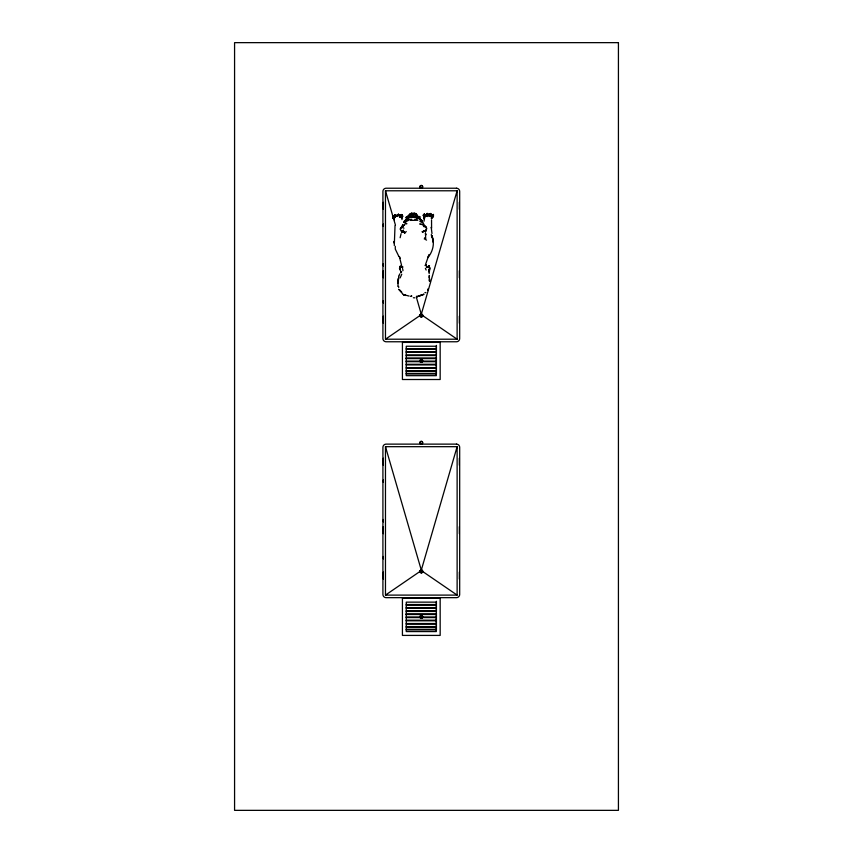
<?xml version="1.0" encoding="UTF-8"?>
<svg xmlns="http://www.w3.org/2000/svg" width="853" height="853" viewBox="0 0 853 853"><rect width="100%" height="100%" fill="white"/><g stroke="black" fill="none" stroke-linecap="round" stroke-linejoin="round"><path stroke-width="1.28" d="M397.829 286.448L398.82 276.201M395.238 215.638L395.067 214.615L395.867 215.404C394.971 213.111 395.376 217.174 395.067 214.615M424.176 219.338L424.112 221.172M410.208 216.886L412.82 217.067L412.82 216.47M400.633 217.494L399.897 217.088L400.142 215.457M428.75 215.287L428.291 214.092L426.958 214.434C428.345 211.917 425.924 216.172 426.895 214.146M429.187 277.982L429.283 275.444L429.315 277.79M429.475 281.341L429.549 279.379M431.543 219.818L431.586 228.241L431.223 227.282L431.991 233.519M403.853 231.398L404.429 232.858M395.035 217.419L394.694 215.905L394.95 216.875M402.765 266.637L402.541 267.725L402.04 267.384C400.675 265.912 399.087 266.648 400.953 266.541M429.326 280.68L429.496 278.121M401.678 214.476L400.985 215.308L401.571 215.095C402.413 214.466 400.313 215.393 401.763 214.572M428.249 288.89L428.185 290.5L428.323 289.796M400.857 272.821L400.963 271.478M399.503 216.897L399.556 216.236M397.487 216.331L397.413 215.201M422.971 231.781L423.483 231.099L425.679 231.621L426.457 228.071M401.923 219.605L402.349 217.899M422.843 232.293L423.696 230.854M423.557 216.214L423.365 215.041L424.186 214.657M420.017 315.535C422.8 311.217 422.8 319.843 420.017 315.535L385.471 339.206L385.471 190.784L457.123 190.784L457.123 339.206L385.471 339.206M420.017 571.435C422.8 567.117 422.8 575.743 420.017 571.435L385.471 595.106L385.471 446.684L457.123 446.684L457.123 595.106L385.471 595.106M427.236 214.455L427.214 213.698L427.577 214.37M430.53 213.41C429.016 215.702 431.949 213.005 430.179 213.751L430.573 214.529M403.512 230.033L402.904 231.44M429.741 268.866L429.144 273.546M424.773 216.172L425.476 214.434L426.415 216.342L426.372 215.532M425.572 215.798L426.105 216.054L425.348 216.822M400.985 215.308L401.432 214.86M401.667 215.532L401.848 214.636M405.836 220.884L409.557 214.903M426.585 229.201L426.745 228.348M423.291 215.628L423.557 214.956M402.275 217.227C404.066 215.425 399.343 214.092 400.494 216.193M431.607 217.867L433.409 216.267L431.213 218.325M426.073 265.39C426.276 263.961 424.965 266.477 426.319 264.814M393.521 216.566C391.602 214.679 393.809 218.219 393.052 216.065C392.977 216.993 392.092 215.724 393.308 216.79M411.007 214.444L409.557 214.625L412.223 212.994L410.858 213.41M425.615 236.739L425.455 233.168L425.786 235.033L425.594 233.775M429.4 268.098L429.251 267.533C424.623 265.4 432.631 267.202 428.974 269.655M433.463 214.679C431.714 214.849 433.74 215.223 433.089 215.436M423.461 231.163L422.917 231.696M429.944 215.702L429.496 216.331L430.605 216.609L431.789 215.063L432.887 215.372L433.505 214.466L432.439 215.095M398.682 214.508C397.722 216.129 399.257 213.175 398.191 215.18L398.287 214.156L398.788 215.127M424.602 214.945L424.154 213.986L424.367 215.031M426.116 215.969L425.583 214.849M415.027 213.517L414.1 213.197M428.035 257.521L428.91 254.823L425.466 264.729M425.338 231.824L425.828 230.107M457.123 190.784L421.297 314.256L416.499 297.708M457.123 446.684L421.297 570.156L385.471 446.684M432.716 215.308L433.292 214.764M430.243 214.444L430.616 213.762M400.196 229.084L401.795 226.471L404.599 225.043M398.852 214.913L399.769 215.116L399.812 216.118M400.324 228.988L400.91 230.385M394.321 219.061L392.785 217.59L393.947 216.236L394.075 217.291M406.348 218.816L407.084 216.651L409.771 214.22M431.693 215.884L432.087 214.924L432.3 215.478M426.02 265.486L426.287 264.75L425.711 265.496M401.102 233.658L400.142 237.731M401.507 218.08L401.742 217.43M402.435 216.161L402.445 215.564M402.787 224.467L402.232 225.885L402.947 225.053M429.592 269.431L428.537 271.894M396.826 215.5L396.336 215.265L396.336 216.267M398.969 275.732L399.769 273.877M407.169 218.293L405.857 220.767L407.35 219.2M402.541 231.845L402.947 230.918M400.142 277.907L401.774 274.229M409.376 215.809L411.146 214.114M430.52 214.37L430.84 213.581L429.891 214.231M428.067 257.425C432.929 251.283 434.859 243.5 432.044 235.94L433.271 242.284L431.991 235.524M409.045 216.012L406.359 219.477M398.5 214.22L398.831 215.009M407.809 218.261L408.715 216.651M429.187 266.797C429.027 264.419 428.984 267.853 428.334 266.328M431.917 218.56L432.631 216.971M433.313 214.444L433.015 215.297M423.504 225.224L424.549 226.141M403.821 221.791L404.855 220.405M399.897 217.088L401.209 216.929L400.622 216.523M426.937 214.444L427.396 213.623M426.649 266.168L426.649 267.362L427.044 266.861M405.847 220.202L406.561 219.146M408.278 217.312L409.077 216.172M428.878 266.744L429.507 265.933M428.025 290.041L427.716 289.295M429.486 268.834L429.645 267.469M400.91 228.007L402.168 226.77M407.894 217.696C409.024 213.655 415.486 212.322 417.394 216.374M424.41 214.071L424.09 215.063M410.357 215.702L407.691 218.037M400.292 266.403C403.042 266.019 397.199 267.81 400.473 269.399M402.925 231.867L403.842 231.707L402.211 232.379L401.326 230.96M431.213 215.319L431.373 214.668L429.443 214.071L429.144 214.913M404.77 233.264L406.22 231.515M404.002 222.356L406.508 218.805M405.079 221.556L405.601 220.959M433.409 216.267L433.591 215.702M429.443 214.071L429.603 214.849M428.473 215.255L428.494 216.012M399.769 215.116L397.861 215.223C396.645 215.606 398.148 214.316 398.522 215.841M403.011 231.973L401.731 232.08M427.161 214.028L427.172 213.389M428.355 266.435L429.251 265.773L428.558 266.584M416.754 297.239L417.373 296.705L416.776 296.737M403.256 225.693L403.074 226.61M404.087 222.505L408.395 220.437M400.707 272.448L401.667 271.68M407.777 217.078L406.7 217.931L407.084 216.651L405.591 217.568M401.496 227.57L402.158 227.069M430.754 216.236L431.383 216.065M409.312 217.846L410.282 217.216M408.374 217.782L409.856 216.822M409.557 214.625L410.133 214.263M401.006 266.648L400.11 266.2M408.971 217.451L410.368 216.843M406.742 219.775L407.531 219.328M426.895 267.554L426.873 267.106M427.364 213.41L426.905 213.879L427.513 214.231M417.703 296.215L423.802 294.306L418.098 296.354M394.427 218.912L393.18 218.261L394.342 219.807M410.261 216.193L412.724 215.436L415.731 216.001M392.796 218.005L392.902 217.398M424.24 238.915L425.999 238.072M423.802 294.306L419.601 295.97M394.79 216.012L395.334 215.766M411.541 296.034L411.082 296.492M411.828 296.119L410.858 296.151L411.413 296.098M409.93 214.21L410.709 213.943M404.663 223.987L406.902 223.731L405.388 222.772M410.858 214.444L415.208 214.348L420.124 219.69M432.215 217.259L432.972 217.014M423.472 215.34L424.24 215.148M423.877 216.598L424.41 217.099M431.053 216.491L431.405 214.743L430.626 214.338M407.617 219.722L411.775 219.274M424.869 292.728L425.903 292.494M401.71 230.768L402.285 230.641M399.876 267.469L399.577 268.087M412.82 217.067L414.313 216.822M403.917 225.395L400.921 227.89M424.538 237.88L425.562 237.784M410.73 217.206L415.176 217.035L418.524 218.123M423.472 226.471L425.562 227.047L423.408 224.478L420.337 224.328M419.623 223.881L423.109 224.829M410.101 220.394L417.831 220.287M425.007 265.486L426.511 265.752M414.782 219.242L417.106 219.232M425.295 231.526L425.882 230.395M406.231 348.632L436.427 348.632M406.231 349.24L436.427 349.24M436.427 351.703L406.177 351.703L406.177 352.31L436.427 352.321M406.22 354.933L436.427 354.933M406.22 355.541L436.427 355.541M436.427 357.983L406.124 357.983L406.124 358.591M406.124 358.601L436.427 358.601M436.427 361.096L406.145 361.096L406.145 361.693L436.427 361.704M406.188 364.284L436.427 364.284M406.188 364.913L436.427 364.913M406.231 367.622L436.427 367.622M406.231 368.229L436.427 368.229M436.427 370.692L406.177 370.692L406.177 371.3L436.427 371.311M406.22 373.379L436.427 373.379M406.22 373.987L436.427 373.987M406.231 604.532L436.427 604.532M406.231 605.14L436.427 605.14M436.427 607.603L406.177 607.603L406.177 608.21L436.427 608.221M406.22 610.833L436.427 610.833M406.22 611.441L436.427 611.441M436.427 613.883L406.124 613.883L406.124 614.491M406.124 614.501L436.427 614.501M436.427 616.996L406.145 616.996L406.145 617.593L436.427 617.604M406.188 620.184L436.427 620.184M406.188 620.813L436.427 620.813M406.231 623.522L436.427 623.522M406.231 624.129L436.427 624.129M436.427 626.592L406.177 626.592L406.177 627.2L436.427 627.211M406.22 629.279L436.427 629.279M406.22 629.887L436.427 629.887M414.921 297.814L413.332 297.75M401.336 266.893L401.955 266.914M422.555 224.371L424.687 225.96M415.294 216.694L416.68 217.003M421.083 360.499L422.032 360.595M421.083 616.399L422.032 616.495M409.152 296.076L403.384 294.605L398.554 289.274M424.943 231.44L423.941 230.992M401.774 215.788L402.851 216.172M401.145 215.265L401.71 215.425M416.339 296.396L417.213 296.588L416.712 296.375M428.291 214.092L427.3 215.009L427.684 216.566M430.573 214.732L431.181 214.913M419.847 221.439L422.438 222.558M424.016 214.476L424.73 214.839L424.304 214.135M422.47 221.876L419.484 219.168L422.011 220.703M415.976 214.252L416.477 214.455L415.08 213.314M393.393 216.491L392.593 216.086M420.54 217.131L418.738 216.299M425.946 214.881L426.372 215.67M428.92 266.061L429.08 265.955M401.699 292.057L399.428 289.657M419.036 218.528L420.039 219.008M417.17 217.12L419.815 218.496L421.286 220.66M415.848 214.124L416.477 214.455M425.242 239.384L426.564 240.109M416.307 217.59L417.117 218.101L416.392 217.451M416.36 216.31L419.9 219.093M422.576 315.535A1.279 1.279 0 0 1 420.657 316.644A1.279 1.279 0 0 1 420.657 314.426A1.279 1.279 0 0 1 422.576 315.535L457.123 339.206M422.576 571.435A1.279 1.279 0 0 1 420.657 572.544A1.279 1.279 0 0 1 420.657 570.326A1.279 1.279 0 0 1 422.576 571.435L457.123 595.106M426.788 267.288L426.436 267.575M403.97 228.209L402.051 227.314M413.876 212.962L414.697 213.74M395.248 214.945L395.728 215.34L395.248 214.807M397.317 216.14L397.21 216.299M425.946 226.823L425.114 226.098L426.521 227.58M395.451 217.536L394.182 216.278M421.766 220.17L423.856 224.307M417.554 215.532L416.392 214.06M418.45 217.686L416.989 215.745M402.211 232.379L401.262 231.152M422.054 231.621L422.512 232.187M423.365 215.041L423.76 215.585M419.676 218.784L420.401 219.818M420.668 219.658L421.382 220.703M394.161 216.406L394.64 217.142M398.927 256.572L395.28 249.076L395.28 246.293M416.435 215.073L416.722 215.617L416.424 214.679M424.005 217.206L424.623 218.347M402.115 267.234L401.72 266.467L402.541 267.725M399.908 269.132L400.579 270.646M425.37 268.332L426.137 270.038M399.417 256.529L400.142 258.363M428.835 269.527L429.187 270.422M423.994 217.43L424.431 219.114M400.356 270.134L399.908 268.844M424.453 216.865L424.677 217.568M399.407 256.753L401.635 265.582M385.471 190.784L395.451 225.149M423.877 217.792L424.026 218.475M431.309 234.532L431.661 236.761M402.723 268.919L402.968 270.678M398.564 286.32L398.714 287.472M394.289 245.504L395.024 225.629M404.663 232.219L404.727 232.773M429.496 279.251L429.613 281.319M459.362 202.3L459.362 209.337M459.362 270.753L459.362 277.79M459.362 316.175L459.362 323.212M459.362 458.2L459.362 465.237M459.362 526.653L459.362 533.69M459.362 572.075L459.362 579.112M436.427 345.401L436.427 355.872M436.427 357.108L436.427 374.328M436.427 601.301L436.427 611.772M436.427 613.008L436.427 630.228M383.328 202.3L383.328 209.337M383.36 224.051L383.36 226.482M383.36 263.588L383.36 266.019M383.328 270.753L383.328 277.79M383.36 300.565L383.36 302.996M383.328 316.175L383.328 323.212M383.328 458.2L383.328 465.237M383.36 479.951L383.36 482.382M383.36 519.488L383.36 521.919M383.328 526.653L383.328 533.69M383.36 556.465L383.36 558.896M383.328 572.075L383.328 579.112M422.63 617.316A1.407 1.407 0 0 1 420.039 617.465M420.134 616.069A1.407 1.407 0 0 1 422.683 616.591M422.63 361.416A1.407 1.407 0 0 1 420.039 361.565M420.134 360.169A1.407 1.407 0 0 1 422.683 360.691M420.049 360.712L420.028 361.043A1.279 1.279 0 0 0 421.915 362.077A1.279 1.279 0 0 0 422.054 359.923A1.279 1.279 0 0 0 420.049 360.712M420.049 616.612L420.028 616.943A1.279 1.279 0 0 0 421.915 617.977A1.279 1.279 0 0 0 422.054 615.823A1.279 1.279 0 0 0 420.049 616.612M397.914 281.842L397.733 283.079L398.49 278.121L397.914 281.842M394.182 242.145L394.033 243.084L394.321 241.25L394.182 242.145M421.606 361.981L422.214 362.184L421.606 361.981M421.606 617.881L422.214 618.084L421.606 617.881M419.964 315.088L420.849 316.868A1.407 1.407 0 0 1 419.964 315.088L421.745 314.203A1.407 1.407 0 0 0 419.964 315.088M419.964 570.988L420.849 572.768A1.407 1.407 0 0 1 419.964 570.988L421.745 570.103A1.407 1.407 0 0 0 419.964 570.988M422.63 315.983L421.574 316.911A1.407 1.407 0 0 0 422.63 315.983M422.63 571.883L421.574 572.811A1.407 1.407 0 0 0 422.63 571.883M618.425 42.65L234.575 42.65L234.575 810.35L618.425 810.35L618.425 42.65M456.483 188.225L386.11 188.225A3.199 3.199 0 0 0 382.912 191.424L382.912 338.566A3.199 3.199 0 0 0 386.11 341.765L456.483 341.765A3.199 3.199 0 0 0 459.682 338.566L459.682 191.424A3.199 3.199 0 0 0 456.483 188.225M440.169 342.405L402.424 342.405L402.424 379.51L440.169 379.51L440.169 342.405M436.331 346.243L406.263 346.243L406.263 375.672L436.331 375.672L436.331 346.243M456.483 444.125L386.11 444.125A3.199 3.199 0 0 0 382.912 447.324L382.912 594.466A3.199 3.199 0 0 0 386.11 597.665L456.483 597.665A3.199 3.199 0 0 0 459.682 594.466L459.682 447.324A3.199 3.199 0 0 0 456.483 444.125M440.169 598.305L402.424 598.305L402.424 635.41L440.169 635.41L440.169 598.305M436.331 602.143L406.263 602.143L406.263 631.572L436.331 631.572L436.331 602.143M405.612 295.469L403.384 294.605L405.612 295.469M422.352 314.608L422.075 314.362A1.407 1.407 0 0 1 422.683 315.258L422.352 314.608M422.352 570.508L422.075 570.262A1.407 1.407 0 0 1 422.683 571.158L422.352 570.508M420.305 443.709A1.407 1.407 0 0 0 422.661 443.08A1.407 1.407 0 0 0 420.934 441.353A1.407 1.407 0 0 0 420.305 443.709M420.678 443.805A1.258 1.258 0 0 0 422.555 442.718A1.258 1.258 0 0 0 420.678 441.63A1.258 1.258 0 0 0 420.678 443.805M420.305 187.809A1.407 1.407 0 0 0 422.661 187.18A1.407 1.407 0 0 0 420.934 185.453A1.407 1.407 0 0 0 420.305 187.809M420.412 187.703A1.258 1.258 0 0 0 422.512 187.138A1.258 1.258 0 0 0 420.977 185.602A1.258 1.258 0 0 0 420.412 187.703"/></g></svg>
